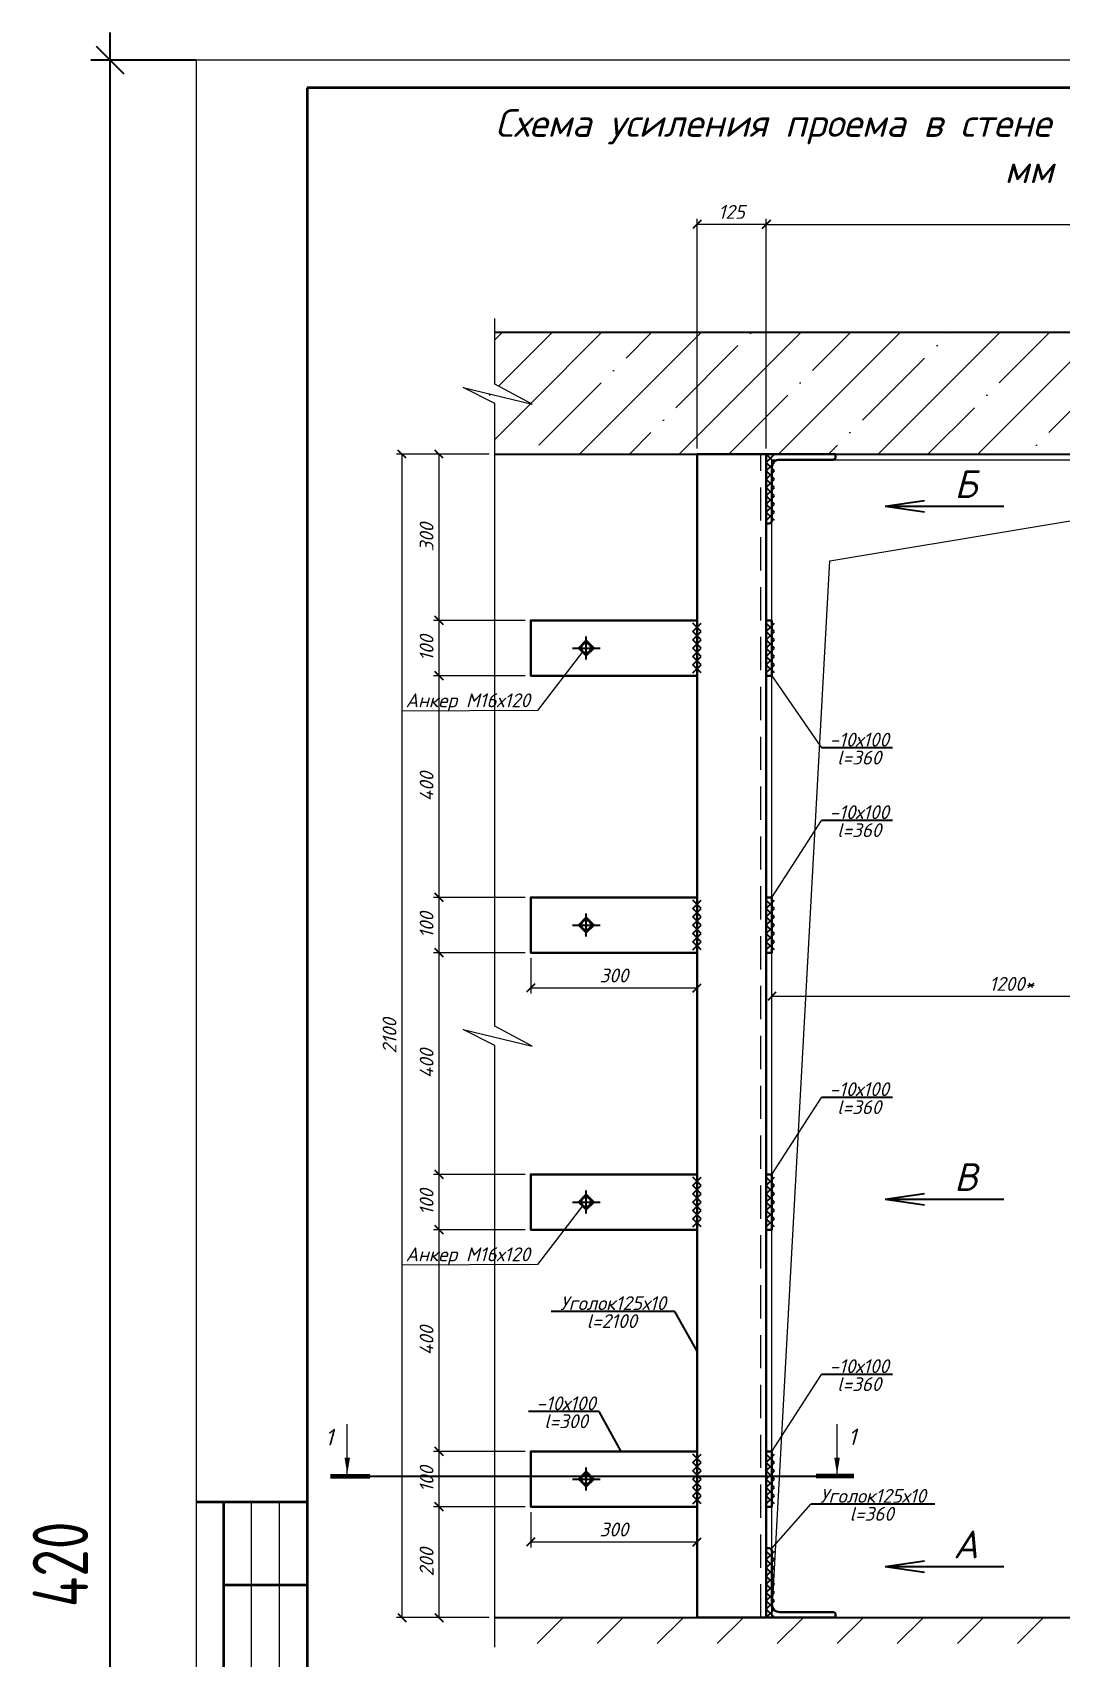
# Model space of a CAD drawing. Header units: millimetres. Extents: x 19346 to 188849, y 18183 to 1386204.
# Drawn here: x 117369 to 119224, y 27177 to 30110 of the extents above; entities that cross this region are included whole.
import ezdxf
from ezdxf.enums import TextEntityAlignment as Align

# ---------------------------------------------------------------- set-up
doc = ezdxf.new("R2010")
doc.units = ezdxf.units.MM
doc.linetypes.add('Пунктир 2мм', pattern=[3, 2, -1])
doc.layers.get('DEFPOINTS').update_dxf_attribs({"color": 1})
for name, color, linetype, lineweight in [('013', 7, 'Continuous', 13), ('030', 7, 'Continuous', 30), ('Размер', 140, 'Continuous', 13), ('Разрезы', 54, 'Continuous', 20)]:
    doc.layers.add(name, color=color, linetype=linetype, lineweight=lineweight)
doc.styles.add('10', font='isocpeui.ttf', dxfattribs={"height": 25})
doc.styles.add('100', font='isocpeui.ttf', dxfattribs={"height": 250})
doc.styles.add('GOST', font='isocpeur.TTF')
doc.styles.add('БДА100', font='romand.shx', dxfattribs={"width": 0.7})
doc.dimstyles.new('10', dxfattribs={"dimtxt": 37.5, "dimasz": 15, "dimexe": 10, "dimexo": 10, "dimgap": 10, "dimtad": 1, "dimtxsty": '10', "dimblk": 'OBLIQUE', "dimcen": 2.5, "dimadec": 0, "dimazin": 0, "dimtfac": 1, "dimtmove": 0, "dimatfit": 3, "dimfxl": 1, "dimlwd": 15, "dimlwe": 15, "dimarcsym": 0})
doc.dimstyles.new('БДА1', dxfattribs={"dimtxt": 2, "dimasz": 1, "dimexe": 0.7, "dimexo": 0, "dimgap": 0.8, "dimtad": 1, "dimdec": 0, "dimrnd": 1, "dimzin": 0, "dimdsep": 46, "dimtxsty": 'БДА100', "dimblk": 'OBLIQUE', "dimcen": 2, "dimdle": 1, "dimadec": 0, "dimazin": 0, "dimtfac": 1, "dimtdec": 0, "dimtmove": 1, "dimatfit": 3, "dimldrblk": 'NONE', "dimfxl": 0.7, "dimtolj": 1, "dimtzin": 0, "dimlwd": -1, "dimlwe": -1, "dimarcsym": 0})

# ---------------------------------------------------------------- blocks, each defined once
blk = doc.blocks.new('_OBLIQUE')
at = {"color": 0, "linetype": 'ByBlock'}
blk.add_line((-0.5, -0.5), (0.5, 0.5), dxfattribs=at)
blk = doc.blocks.new('*D18')
at = {"layer": 'DEFPOINTS', "color": 0, "transparency": 16777216}
for p, q in [((-15.52, -5), (-15.52, 425)), ((0, 420), (-19.02, 420)), ((0, 0), (-19.02, 0))]:
    blk.add_line(p, q, dxfattribs=at)
for p in [(-15.52, 420), (0, 420), (0, 0)]:
    blk.add_point(p, dxfattribs=at)
at = {"layer": 'DEFPOINTS', "color": 0, "transparency": 16777216, "xscale": 5, "yscale": 5, "zscale": 5}
for p, rotation in [((-15.52, 420), 90), ((-15.52, 0), 270)]:
    blk.add_blockref('_OBLIQUE', p, dxfattribs=dict(at, rotation=rotation))
at = {"layer": 'DEFPOINTS', "color": 0, "lineweight": 0, "transparency": 16777216, "insert": (-24.52, 148.5), "char_height": 10, "attachment_point": 5, "rotation": 90, "style": 'БДА100'}
blk.add_mtext('\\A1;420', dxfattribs=at)
blk = doc.blocks.new('_None')
blk = doc.blocks.new('*D212')
at = {"color": 0, "lineweight": 15, "ltscale": 100, "transparency": 16777216}
for p, q in [((118192.9, 29349.1), (118025.4, 29349.1)), ((118035.4, 27249.1), (118035.4, 29349.1)), ((118192.9, 27249.1), (118025.4, 27249.1))]:
    blk.add_line(p, q, dxfattribs=at)
at = {"layer": 'DEFPOINTS', "color": 0, "ltscale": 100, "transparency": 16777216}
for p in [(118035.4, 29349.1), (118202.9, 29349.1), (118202.9, 27249.1)]:
    blk.add_point(p, dxfattribs=at)
at = {"color": 0, "lineweight": 15, "ltscale": 100, "transparency": 16777216, "xscale": 15, "yscale": 15, "zscale": 15}
for p, rotation in [((118035.4, 29349.1), 90), ((118035.4, 27249.1), 270)]:
    blk.add_blockref('_OBLIQUE', p, dxfattribs=dict(at, rotation=rotation))
at = {"color": 0, "ltscale": 100, "transparency": 16777216, "insert": (118012.9, 28299.1), "char_height": 25, "attachment_point": 5, "rotation": 90, "style": '10'}
blk.add_mtext('2100', dxfattribs=at)
blk = doc.blocks.new('*D213')
at = {"color": 0, "lineweight": 15, "ltscale": 100, "transparency": 16777216}
for p, q in [((118692.8, 29359.1), (118692.8, 29773.9)), ((119912.8, 29359.1), (119912.8, 29773.9)), ((118692.8, 29763.9), (119912.8, 29763.9))]:
    blk.add_line(p, q, dxfattribs=at)
at = {"layer": 'DEFPOINTS', "color": 0, "ltscale": 100, "transparency": 16777216}
for p in [(119912.8, 29763.9), (118692.8, 29349.1), (119912.8, 29349.1)]:
    blk.add_point(p, dxfattribs=at)
at = {"color": 0, "lineweight": 15, "ltscale": 100, "transparency": 16777216, "xscale": 15, "yscale": 15, "zscale": 15, "rotation": 180}
blk.add_blockref('_OBLIQUE', (118692.8, 29763.9), dxfattribs=at)
at = {"color": 0, "lineweight": 15, "ltscale": 100, "transparency": 16777216, "xscale": 15, "yscale": 15, "zscale": 15}
blk.add_blockref('_OBLIQUE', (119912.8, 29763.9), dxfattribs=at)
at = {"color": 0, "ltscale": 100, "transparency": 16777216, "insert": (119302.8, 29786.4), "char_height": 25, "attachment_point": 5, "style": '10'}
blk.add_mtext('1220', dxfattribs=at)
blk = doc.blocks.new('*D236')
at = {"color": 0, "lineweight": 15, "ltscale": 100, "transparency": 16777216}
for p, q in [((118567.8, 29359.1), (118567.8, 29773.9)), ((118692.8, 29359.1), (118692.8, 29773.9)), ((118692.8, 29763.9), (118567.8, 29763.9))]:
    blk.add_line(p, q, dxfattribs=at)
at = {"layer": 'DEFPOINTS', "color": 0, "ltscale": 100, "transparency": 16777216}
for p in [(118567.8, 29763.9), (118567.8, 29349.1), (118692.8, 29349.1)]:
    blk.add_point(p, dxfattribs=at)
at = {"color": 0, "lineweight": 15, "ltscale": 100, "transparency": 16777216, "xscale": 15, "yscale": 15, "zscale": 15, "rotation": 180}
blk.add_blockref('_OBLIQUE', (118567.8, 29763.9), dxfattribs=at)
at = {"color": 0, "lineweight": 15, "ltscale": 100, "transparency": 16777216, "xscale": 15, "yscale": 15, "zscale": 15}
blk.add_blockref('_OBLIQUE', (118692.8, 29763.9), dxfattribs=at)
at = {"color": 0, "ltscale": 100, "transparency": 16777216, "insert": (118630.3, 29786.4), "char_height": 25, "attachment_point": 5, "style": '10'}
blk.add_mtext('125', dxfattribs=at)
blk = doc.blocks.new('*D232')
at = {"color": 0, "lineweight": 15, "ltscale": 100, "transparency": 16777216}
for p, q in [((118257.8, 27449.1), (118092.3, 27449.1)), ((118102.3, 27249.1), (118102.3, 27449.1)), ((118192.9, 27249.1), (118092.3, 27249.1))]:
    blk.add_line(p, q, dxfattribs=at)
at = {"layer": 'DEFPOINTS', "color": 0, "ltscale": 100, "transparency": 16777216}
for p in [(118102.3, 27449.1), (118267.8, 27449.1), (118202.9, 27249.1)]:
    blk.add_point(p, dxfattribs=at)
at = {"color": 0, "lineweight": 15, "ltscale": 100, "transparency": 16777216, "xscale": 15, "yscale": 15, "zscale": 15}
for p, rotation in [((118102.3, 27449.1), 90), ((118102.3, 27249.1), 270)]:
    blk.add_blockref('_OBLIQUE', p, dxfattribs=dict(at, rotation=rotation))
at = {"color": 0, "ltscale": 100, "transparency": 16777216, "insert": (118079.8, 27349.1), "char_height": 25, "attachment_point": 5, "rotation": 90, "style": '10'}
blk.add_mtext('200', dxfattribs=at)
blk = doc.blocks.new('*D233')
at = {"color": 0, "lineweight": 15, "ltscale": 100, "transparency": 16777216}
for p, q in [((118257.8, 27549.1), (118092.3, 27549.1)), ((118102.3, 27449.1), (118102.3, 27549.1)), ((118257.8, 27449.1), (118092.3, 27449.1))]:
    blk.add_line(p, q, dxfattribs=at)
at = {"layer": 'DEFPOINTS', "color": 0, "ltscale": 100, "transparency": 16777216}
for p in [(118102.3, 27549.1), (118267.8, 27549.1), (118267.8, 27449.1)]:
    blk.add_point(p, dxfattribs=at)
at = {"color": 0, "lineweight": 15, "ltscale": 100, "transparency": 16777216, "xscale": 15, "yscale": 15, "zscale": 15}
for p, rotation in [((118102.3, 27549.1), 90), ((118102.3, 27449.1), 270)]:
    blk.add_blockref('_OBLIQUE', p, dxfattribs=dict(at, rotation=rotation))
at = {"color": 0, "ltscale": 100, "transparency": 16777216, "insert": (118079.8, 27499.1), "char_height": 25, "attachment_point": 5, "rotation": 90, "style": '10'}
blk.add_mtext('100', dxfattribs=at)
blk = doc.blocks.new('*D234')
at = {"color": 0, "lineweight": 15, "ltscale": 100, "transparency": 16777216}
for p, q in [((118257.8, 27949.1), (118092.3, 27949.1)), ((118102.3, 27549.1), (118102.3, 27949.1)), ((118257.8, 27549.1), (118092.3, 27549.1))]:
    blk.add_line(p, q, dxfattribs=at)
at = {"layer": 'DEFPOINTS', "color": 0, "ltscale": 100, "transparency": 16777216}
for p in [(118102.3, 27949.1), (118267.8, 27949.1), (118267.8, 27549.1)]:
    blk.add_point(p, dxfattribs=at)
at = {"color": 0, "lineweight": 15, "ltscale": 100, "transparency": 16777216, "xscale": 15, "yscale": 15, "zscale": 15}
for p, rotation in [((118102.3, 27949.1), 90), ((118102.3, 27549.1), 270)]:
    blk.add_blockref('_OBLIQUE', p, dxfattribs=dict(at, rotation=rotation))
at = {"color": 0, "ltscale": 100, "transparency": 16777216, "insert": (118079.8, 27749.1), "char_height": 25, "attachment_point": 5, "rotation": 90, "style": '10'}
blk.add_mtext('400', dxfattribs=at)
blk = doc.blocks.new('*D235')
at = {"color": 0, "lineweight": 15, "ltscale": 100, "transparency": 16777216}
for p, q in [((118257.8, 28049.1), (118092.3, 28049.1)), ((118102.3, 27949.1), (118102.3, 28049.1)), ((118257.8, 27949.1), (118092.3, 27949.1))]:
    blk.add_line(p, q, dxfattribs=at)
at = {"layer": 'DEFPOINTS', "color": 0, "ltscale": 100, "transparency": 16777216}
for p in [(118102.3, 28049.1), (118267.8, 28049.1), (118267.8, 27949.1)]:
    blk.add_point(p, dxfattribs=at)
at = {"color": 0, "lineweight": 15, "ltscale": 100, "transparency": 16777216, "xscale": 15, "yscale": 15, "zscale": 15}
for p, rotation in [((118102.3, 28049.1), 90), ((118102.3, 27949.1), 270)]:
    blk.add_blockref('_OBLIQUE', p, dxfattribs=dict(at, rotation=rotation))
at = {"color": 0, "ltscale": 100, "transparency": 16777216, "insert": (118079.8, 27999.1), "char_height": 25, "attachment_point": 5, "rotation": 90, "style": '10'}
blk.add_mtext('100', dxfattribs=at)
blk = doc.blocks.new('*D239')
at = {"color": 0, "lineweight": 15, "ltscale": 100, "transparency": 16777216}
for p, q in [((118257.8, 28449.1), (118092.3, 28449.1)), ((118102.3, 28049.1), (118102.3, 28449.1)), ((118257.8, 28049.1), (118092.3, 28049.1))]:
    blk.add_line(p, q, dxfattribs=at)
at = {"layer": 'DEFPOINTS', "color": 0, "ltscale": 100, "transparency": 16777216}
for p in [(118102.3, 28449.1), (118267.8, 28449.1), (118267.8, 28049.1)]:
    blk.add_point(p, dxfattribs=at)
at = {"color": 0, "lineweight": 15, "ltscale": 100, "transparency": 16777216, "xscale": 15, "yscale": 15, "zscale": 15}
for p, rotation in [((118102.3, 28449.1), 90), ((118102.3, 28049.1), 270)]:
    blk.add_blockref('_OBLIQUE', p, dxfattribs=dict(at, rotation=rotation))
at = {"color": 0, "ltscale": 100, "transparency": 16777216, "insert": (118079.8, 28249.1), "char_height": 25, "attachment_point": 5, "rotation": 90, "style": '10'}
blk.add_mtext('400', dxfattribs=at)
blk = doc.blocks.new('*D240')
at = {"color": 0, "lineweight": 15, "ltscale": 100, "transparency": 16777216}
for p, q in [((118257.8, 28549.1), (118092.3, 28549.1)), ((118102.3, 28449.1), (118102.3, 28549.1)), ((118257.8, 28449.1), (118092.3, 28449.1))]:
    blk.add_line(p, q, dxfattribs=at)
at = {"layer": 'DEFPOINTS', "color": 0, "ltscale": 100, "transparency": 16777216}
for p in [(118102.3, 28549.1), (118267.8, 28549.1), (118267.8, 28449.1)]:
    blk.add_point(p, dxfattribs=at)
at = {"color": 0, "lineweight": 15, "ltscale": 100, "transparency": 16777216, "xscale": 15, "yscale": 15, "zscale": 15}
for p, rotation in [((118102.3, 28549.1), 90), ((118102.3, 28449.1), 270)]:
    blk.add_blockref('_OBLIQUE', p, dxfattribs=dict(at, rotation=rotation))
at = {"color": 0, "ltscale": 100, "transparency": 16777216, "insert": (118079.8, 28499.1), "char_height": 25, "attachment_point": 5, "rotation": 90, "style": '10'}
blk.add_mtext('100', dxfattribs=at)
blk = doc.blocks.new('*D241')
at = {"color": 0, "lineweight": 15, "ltscale": 100, "transparency": 16777216}
for p, q in [((118257.8, 28949.1), (118092.3, 28949.1)), ((118102.3, 28549.1), (118102.3, 28949.1)), ((118257.8, 28549.1), (118092.3, 28549.1))]:
    blk.add_line(p, q, dxfattribs=at)
at = {"layer": 'DEFPOINTS', "color": 0, "ltscale": 100, "transparency": 16777216}
for p in [(118102.3, 28949.1), (118267.8, 28949.1), (118267.8, 28549.1)]:
    blk.add_point(p, dxfattribs=at)
at = {"color": 0, "lineweight": 15, "ltscale": 100, "transparency": 16777216, "xscale": 15, "yscale": 15, "zscale": 15}
for p, rotation in [((118102.3, 28949.1), 90), ((118102.3, 28549.1), 270)]:
    blk.add_blockref('_OBLIQUE', p, dxfattribs=dict(at, rotation=rotation))
at = {"color": 0, "ltscale": 100, "transparency": 16777216, "insert": (118079.8, 28749.1), "char_height": 25, "attachment_point": 5, "rotation": 90, "style": '10'}
blk.add_mtext('400', dxfattribs=at)
blk = doc.blocks.new('*D242')
at = {"color": 0, "lineweight": 15, "ltscale": 100, "transparency": 16777216}
for p, q in [((118257.8, 29049.1), (118092.3, 29049.1)), ((118102.3, 28949.1), (118102.3, 29049.1)), ((118257.8, 28949.1), (118092.3, 28949.1))]:
    blk.add_line(p, q, dxfattribs=at)
at = {"layer": 'DEFPOINTS', "color": 0, "ltscale": 100, "transparency": 16777216}
for p in [(118102.3, 29049.1), (118267.8, 29049.1), (118267.8, 28949.1)]:
    blk.add_point(p, dxfattribs=at)
at = {"color": 0, "lineweight": 15, "ltscale": 100, "transparency": 16777216, "xscale": 15, "yscale": 15, "zscale": 15}
for p, rotation in [((118102.3, 29049.1), 90), ((118102.3, 28949.1), 270)]:
    blk.add_blockref('_OBLIQUE', p, dxfattribs=dict(at, rotation=rotation))
at = {"color": 0, "ltscale": 100, "transparency": 16777216, "insert": (118079.8, 28999.1), "char_height": 25, "attachment_point": 5, "rotation": 90, "style": '10'}
blk.add_mtext('100', dxfattribs=at)
blk = doc.blocks.new('*D243')
at = {"color": 0, "lineweight": 15, "ltscale": 100, "transparency": 16777216}
for p, q in [((118192.9, 29349.1), (118092.3, 29349.1)), ((118102.3, 29049.1), (118102.3, 29349.1)), ((118257.8, 29049.1), (118092.3, 29049.1))]:
    blk.add_line(p, q, dxfattribs=at)
at = {"layer": 'DEFPOINTS', "color": 0, "ltscale": 100, "transparency": 16777216}
for p in [(118102.3, 29349.1), (118202.9, 29349.1), (118267.8, 29049.1)]:
    blk.add_point(p, dxfattribs=at)
at = {"color": 0, "lineweight": 15, "ltscale": 100, "transparency": 16777216, "xscale": 15, "yscale": 15, "zscale": 15}
for p, rotation in [((118102.3, 29349.1), 90), ((118102.3, 29049.1), 270)]:
    blk.add_blockref('_OBLIQUE', p, dxfattribs=dict(at, rotation=rotation))
at = {"color": 0, "ltscale": 100, "transparency": 16777216, "insert": (118079.8, 29199.1), "char_height": 25, "attachment_point": 5, "rotation": 90, "style": '10'}
blk.add_mtext('300', dxfattribs=at)
blk = doc.blocks.new('*U174')
blk.add_lwpolyline([(-34.5, 90.5), (-29.1, 90.5, -0.414214), (-24.5, 85.9), (-24.5, -10.5, 0.414214), (-10.5, -24.5), (85.9, -24.5, -0.414214), (90.5, -29.1), (90.5, -34.5), (-34.5, -34.5)], format="xyb", close=True)
blk = doc.blocks.new('*D237')
at = {"color": 0, "lineweight": 15, "ltscale": 100, "transparency": 16777216}
for p, q in [((118702.8, 28276.4), (118702.8, 28380.4)), ((119902.8, 28370.4), (118702.8, 28370.4)), ((119902.8, 28276.4), (119902.8, 28380.4))]:
    blk.add_line(p, q, dxfattribs=at)
at = {"layer": 'DEFPOINTS', "color": 0, "ltscale": 100, "transparency": 16777216}
for p in [(118702.8, 28370.4), (118702.8, 28266.4), (119902.8, 28266.4)]:
    blk.add_point(p, dxfattribs=at)
at = {"color": 0, "lineweight": 15, "ltscale": 100, "transparency": 16777216, "xscale": 15, "yscale": 15, "zscale": 15, "rotation": 180}
blk.add_blockref('_OBLIQUE', (118702.8, 28370.4), dxfattribs=at)
at = {"color": 0, "lineweight": 15, "ltscale": 100, "transparency": 16777216, "xscale": 15, "yscale": 15, "zscale": 15}
blk.add_blockref('_OBLIQUE', (119902.8, 28370.4), dxfattribs=at)
at = {"color": 0, "ltscale": 100, "transparency": 16777216, "insert": (119135.7, 28392.9), "char_height": 25, "width": 61.42, "attachment_point": 5, "style": '10'}
blk.add_mtext('1200*', dxfattribs=at)
blk = doc.blocks.new('*U256')
at = {"layer": 'DEFPOINTS'}
blk.add_line((0, 0), (80.57, 0), dxfattribs=at)
at = {"layer": 'Разрезы', "color": 0, "lineweight": 60}
for p, q in [((-7.07, 0), (0, 0)), ((87.32, 0), (80.57, 0))]:
    blk.add_line(p, q, dxfattribs=at)
at = {"layer": 'Разрезы', "color": 0}
for p, q in [((-4.07, -0.35), (-4.07, -9.4)), ((84.32, -0.35), (84.32, -9.4))]:
    blk.add_line(p, q, dxfattribs=at)
for points in [[(-4.07, -0.35), (-3.57, -3.35), (-4.57, -3.35)], [(84.32, -0.35), (83.82, -3.35), (84.83, -3.35)]]:
    blk.add_solid(points, dxfattribs=at)
at = {"layer": 'Разрезы', "color": 0, "style": '100'}
for tag, p in [('1', (-7.34, -7.05)), ('2', (87.05, -7.11))]:
    blk.add_attdef(tag, text='', height=3, dxfattribs=at).set_placement(p, align=Align.MIDDLE_CENTER)
blk = doc.blocks.new('*D250')
at = {"color": 0, "lineweight": 15, "ltscale": 100, "transparency": 16777216}
for p, q in [((118267.8, 27439.1), (118267.8, 27375.6)), ((118567.8, 27439.1), (118567.8, 27375.6)), ((118267.8, 27385.6), (118567.8, 27385.6))]:
    blk.add_line(p, q, dxfattribs=at)
at = {"layer": 'DEFPOINTS', "color": 0, "ltscale": 100, "transparency": 16777216}
for p in [(118267.8, 27449.1), (118567.8, 27449.1), (118567.8, 27385.6)]:
    blk.add_point(p, dxfattribs=at)
at = {"color": 0, "lineweight": 15, "ltscale": 100, "transparency": 16777216, "xscale": 15, "yscale": 15, "zscale": 15, "rotation": 180}
blk.add_blockref('_OBLIQUE', (118267.8, 27385.6), dxfattribs=at)
at = {"color": 0, "lineweight": 15, "ltscale": 100, "transparency": 16777216, "xscale": 15, "yscale": 15, "zscale": 15}
blk.add_blockref('_OBLIQUE', (118567.8, 27385.6), dxfattribs=at)
at = {"color": 0, "ltscale": 100, "transparency": 16777216, "insert": (118417.8, 27408.1), "char_height": 25, "attachment_point": 5, "style": '10'}
blk.add_mtext('300', dxfattribs=at)
blk = doc.blocks.new('*D216')
at = {"color": 0, "lineweight": 15, "ltscale": 100, "transparency": 16777216}
for p, q in [((118267.8, 28439.1), (118267.8, 28375.6)), ((118567.8, 28439.1), (118567.8, 28375.6)), ((118267.8, 28385.6), (118567.8, 28385.6))]:
    blk.add_line(p, q, dxfattribs=at)
at = {"layer": 'DEFPOINTS', "color": 0, "ltscale": 100, "transparency": 16777216}
for p in [(118267.8, 28449.1), (118567.8, 28449.1), (118567.8, 28385.6)]:
    blk.add_point(p, dxfattribs=at)
at = {"color": 0, "lineweight": 15, "ltscale": 100, "transparency": 16777216, "xscale": 15, "yscale": 15, "zscale": 15, "rotation": 180}
blk.add_blockref('_OBLIQUE', (118267.8, 28385.6), dxfattribs=at)
at = {"color": 0, "lineweight": 15, "ltscale": 100, "transparency": 16777216, "xscale": 15, "yscale": 15, "zscale": 15}
blk.add_blockref('_OBLIQUE', (118567.8, 28385.6), dxfattribs=at)
at = {"color": 0, "ltscale": 100, "transparency": 16777216, "insert": (118417.8, 28408.1), "char_height": 25, "attachment_point": 5, "style": '10'}
blk.add_mtext('300', dxfattribs=at)
blk = doc.blocks.new('*U16')
at = {"color": 44, "lineweight": 20, "ltscale": 10}
for p, q in [((594, 420), (0, 420)), ((0, 420), (0, 0))]:
    blk.add_line(p, q, dxfattribs=at)
at = {"color": 137, "lineweight": 35, "ltscale": 10}
for p, q in [((589, 415), (20, 415)), ((20, 415), (20, 5)), ((0, 159.8), (20, 159.8)), ((5, 89.8), (5, 159.8)), ((5, 144.8), (20, 144.8))]:
    blk.add_line(p, q, dxfattribs=at)
at = {"color": 44, "lineweight": 13}
for p, q in [((10, 89.8), (10, 159.8)), ((15, 89.8), (15, 159.8))]:
    blk.add_line(p, q, dxfattribs=at)
at = {"color": 44, "lineweight": 13, "style": 'GOST', "oblique": 10, "width": 0.8}
for tag in ['ФОРМАТВЕРТ', 'ФОРМАТГОРИЗ']:
    blk.add_attdef(tag, (542.98, 1.6), '', height=2, dxfattribs=at)
at = {"layer": 'DEFPOINTS', "color": 251, "lineweight": 0}
dim = blk.add_linear_dim(base=(-15.52, 420), p1=(0, 0), p2=(0, 420), angle=90, dimstyle='БДА1', override={"dimscale": 5}, dxfattribs=at)
dim.commit()
dim.dimension.update_dxf_attribs({"geometry": '*D18', "text_midpoint": (-15.52, 148.5), "dimtype": 128})

msp = doc.modelspace()

# ---------------------------------------------------------------- hatches: boundary and pattern name
at = {"layer": '013', "ltscale": 100}
h = msp.add_hatch(dxfattribs=at)
h.set_pattern_fill('ANSI35', color=256, scale=20)
h.set_pattern_definition([(45, (8004.88, 0), (-89.80256, 89.80256), []), (45, (8094.69, 0), (-89.80256, 89.80256), [158.75, -31.75, 0, -31.75])])
h.paths.add_polyline_path([(120566.544, 29469.431), (120691.076, 29439.519), (120623.836, 29475.416), (120623.836, 29569.117), (118202.892, 29569.117), (118202.892, 29475.416), (118270.133, 29439.519), (118145.601, 29469.431), (118202.892, 29440.395), (118202.892, 29349.117), (120623.836, 29349.117), (120623.836, 29440.395)])

# ---------------------------------------------------------------- linework, layer by layer
at = {"ltscale": 100}
for p, q in [((118202.892, 29569.117), (120623.836, 29569.117)), ((118202.892, 29349.117), (120623.836, 29349.117)), ((118707.844, 29334.117), (118692.844, 29349.117)), ((118692.844, 29334.117), (118707.844, 29349.117)), ((118707.844, 29319.117), (118692.844, 29334.117)), ((118692.844, 29319.117), (118707.844, 29334.117)), ((118707.844, 29304.117), (118692.844, 29319.117)), ((118692.844, 29304.117), (118707.844, 29319.117)), ((118707.844, 29289.117), (118692.844, 29304.117)), ((118692.844, 29289.117), (118707.844, 29304.117)), ((118707.844, 29274.117), (118692.844, 29289.117)), ((118692.844, 29274.117), (118707.844, 29289.117)), ((118707.844, 29259.117), (118692.844, 29274.117)), ((118692.844, 29259.117), (118707.844, 29274.117)), ((118707.844, 29244.117), (118692.844, 29259.117)), ((118692.844, 29244.117), (118707.844, 29259.117)), ((118707.844, 29229.117), (118692.844, 29244.117)), ((118692.844, 29229.117), (118707.844, 29244.117)), ((118907.195, 29255.175), (118978.421, 29265.478)), ((118907.195, 29255.175), (119121.314, 29255.175)), ((118907.195, 29255.175), (118978.421, 29244.873)), ((118575.344, 29029.117), (118560.344, 29044.117)), ((118560.344, 29029.117), (118575.344, 29044.117)), ((118707.844, 29029.117), (118692.844, 29044.117)), ((118692.844, 29029.117), (118707.844, 29044.117)), ((118367.844, 28978.253), (118367.844, 29019.981)), ((118575.344, 29014.117), (118560.344, 29029.117)), ((118560.344, 29014.117), (118575.344, 29029.117)), ((118575.344, 28999.117), (118560.344, 29014.117)), ((118560.344, 28999.117), (118575.344, 29014.117)), ((118707.844, 29014.117), (118692.844, 29029.117)), ((118692.844, 29014.117), (118707.844, 29029.117)), ((118707.844, 28999.117), (118692.844, 29014.117)), ((118692.844, 28999.117), (118707.844, 29014.117)), ((118342.786, 28999.117), (118392.901, 28999.117)), ((118575.344, 28984.117), (118560.344, 28999.117)), ((118560.344, 28984.117), (118575.344, 28999.117)), ((118575.344, 28969.117), (118560.344, 28984.117)), ((118560.344, 28969.117), (118575.344, 28984.117)), ((118707.844, 28984.117), (118692.844, 28999.117)), ((118692.844, 28984.117), (118707.844, 28999.117)), ((118707.844, 28969.117), (118692.844, 28984.117)), ((118692.844, 28969.117), (118707.844, 28984.117)), ((118575.344, 28954.117), (118560.344, 28969.117)), ((118560.344, 28954.117), (118575.344, 28969.117)), ((118707.844, 28954.117), (118692.844, 28969.117)), ((118692.844, 28954.117), (118707.844, 28969.117)), ((118920.477, 28818.719), (118792.586, 28818.719)), ((118920.477, 28687.785), (118792.586, 28687.785)), ((118575.344, 28529.117), (118560.344, 28544.117)), ((118560.344, 28529.117), (118575.344, 28544.117)), ((118707.844, 28529.117), (118692.844, 28544.117)), ((118692.844, 28529.117), (118707.844, 28544.117)), ((118367.844, 28478.253), (118367.844, 28519.981)), ((118575.344, 28514.117), (118560.344, 28529.117)), ((118560.344, 28514.117), (118575.344, 28529.117)), ((118575.344, 28499.117), (118560.344, 28514.117)), ((118560.344, 28499.117), (118575.344, 28514.117)), ((118707.844, 28514.117), (118692.844, 28529.117)), ((118692.844, 28514.117), (118707.844, 28529.117)), ((118707.844, 28499.117), (118692.844, 28514.117)), ((118692.844, 28499.117), (118707.844, 28514.117)), ((118342.786, 28499.117), (118392.901, 28499.117)), ((118575.344, 28484.117), (118560.344, 28499.117)), ((118560.344, 28484.117), (118575.344, 28499.117)), ((118575.344, 28469.117), (118560.344, 28484.117)), ((118560.344, 28469.117), (118575.344, 28484.117)), ((118707.844, 28484.117), (118692.844, 28499.117)), ((118692.844, 28484.117), (118707.844, 28499.117)), ((118707.844, 28469.117), (118692.844, 28484.117)), ((118692.844, 28469.117), (118707.844, 28484.117)), ((118575.344, 28454.117), (118560.344, 28469.117)), ((118560.344, 28454.117), (118575.344, 28469.117)), ((118707.844, 28454.117), (118692.844, 28469.117)), ((118692.844, 28454.117), (118707.844, 28469.117)), ((118920.477, 28187.785), (118792.586, 28187.785)), ((118575.344, 28029.117), (118560.344, 28044.117)), ((118560.344, 28029.117), (118575.344, 28044.117)), ((118707.844, 28029.117), (118692.844, 28044.117)), ((118692.844, 28029.117), (118707.844, 28044.117)), ((118367.844, 27978.253), (118367.844, 28019.981)), ((118575.344, 28014.117), (118560.344, 28029.117)), ((118560.344, 28014.117), (118575.344, 28029.117)), ((118575.344, 27999.117), (118560.344, 28014.117)), ((118560.344, 27999.117), (118575.344, 28014.117)), ((118707.844, 28014.117), (118692.844, 28029.117)), ((118692.844, 28014.117), (118707.844, 28029.117)), ((118707.844, 27999.117), (118692.844, 28014.117)), ((118692.844, 27999.117), (118707.844, 28014.117)), ((118907.195, 28004.282), (118978.421, 28014.585)), ((118342.786, 27999.117), (118392.901, 27999.117)), ((118575.344, 27984.117), (118560.344, 27999.117)), ((118560.344, 27984.117), (118575.344, 27999.117)), ((118575.344, 27969.117), (118560.344, 27984.117)), ((118560.344, 27969.117), (118575.344, 27984.117)), ((118707.844, 27984.117), (118692.844, 27999.117)), ((118692.844, 27984.117), (118707.844, 27999.117)), ((118707.844, 27969.117), (118692.844, 27984.117)), ((118692.844, 27969.117), (118707.844, 27984.117)), ((118907.195, 28004.282), (119121.314, 28004.282)), ((118907.195, 28004.282), (118978.421, 27993.98)), ((118575.344, 27954.117), (118560.344, 27969.117)), ((118560.344, 27954.117), (118575.344, 27969.117)), ((118707.844, 27954.117), (118692.844, 27969.117)), ((118692.844, 27954.117), (118707.844, 27969.117)), ((118528.041, 27801.579), (118304.3, 27801.579)), ((118567.844, 27729.915), (118528.041, 27801.579)), ((118920.477, 27687.785), (118792.586, 27687.785)), ((118391.394, 27620.781), (118263.503, 27620.781)), ((118431.196, 27549.117), (118391.394, 27620.781)), ((118575.344, 27529.117), (118560.344, 27544.117)), ((118560.344, 27529.117), (118575.344, 27544.117)), ((118707.844, 27529.117), (118692.844, 27544.117)), ((118692.844, 27529.117), (118707.844, 27544.117)), ((118367.844, 27478.253), (118367.844, 27519.981)), ((118575.344, 27514.117), (118560.344, 27529.117)), ((118560.344, 27514.117), (118575.344, 27529.117)), ((118575.344, 27499.117), (118560.344, 27514.117)), ((118560.344, 27499.117), (118575.344, 27514.117)), ((118707.844, 27514.117), (118692.844, 27529.117)), ((118692.844, 27514.117), (118707.844, 27529.117)), ((118707.844, 27499.117), (118692.844, 27514.117)), ((118692.844, 27499.117), (118707.844, 27514.117)), ((118342.786, 27499.117), (118392.901, 27499.117)), ((118575.344, 27484.117), (118560.344, 27499.117)), ((118560.344, 27484.117), (118575.344, 27499.117)), ((118575.344, 27469.117), (118560.344, 27484.117)), ((118560.344, 27469.117), (118575.344, 27484.117)), ((118707.844, 27484.117), (118692.844, 27499.117)), ((118692.844, 27484.117), (118707.844, 27499.117)), ((118707.844, 27469.117), (118692.844, 27484.117)), ((118692.844, 27469.117), (118707.844, 27484.117)), ((118575.344, 27454.117), (118560.344, 27469.117)), ((118560.344, 27454.117), (118575.344, 27469.117)), ((118707.844, 27454.117), (118692.844, 27469.117)), ((118692.844, 27454.117), (118707.844, 27469.117)), ((118997.039, 27453.68), (118773.298, 27453.68)), ((118707.844, 27354.117), (118692.844, 27369.117)), ((118692.844, 27354.117), (118707.844, 27369.117)), ((118707.844, 27339.117), (118692.844, 27354.117)), ((118692.844, 27339.117), (118707.844, 27354.117)), ((118707.844, 27324.117), (118692.844, 27339.117)), ((118692.844, 27324.117), (118707.844, 27339.117)), ((118907.195, 27341.13), (118978.421, 27351.433)), ((118907.195, 27341.13), (119121.314, 27341.13)), ((118907.195, 27341.13), (118978.421, 27330.828)), ((118707.844, 27309.117), (118692.844, 27324.117)), ((118692.844, 27309.117), (118707.844, 27324.117)), ((118707.844, 27294.117), (118692.844, 27309.117)), ((118692.844, 27294.117), (118707.844, 27309.117)), ((118707.844, 27279.117), (118692.844, 27294.117)), ((118692.844, 27279.117), (118707.844, 27294.117)), ((118707.844, 27264.117), (118692.844, 27279.117)), ((118692.844, 27264.117), (118707.844, 27279.117)), ((118707.844, 27249.117), (118692.844, 27264.117)), ((118692.844, 27249.117), (118707.844, 27264.117)), ((118202.892, 27249.117), (120623.836, 27249.117))]:
    msp.add_line(p, q, dxfattribs=at)
at = {"layer": '013', "ltscale": 100}
for p, q in [((118702.844, 28949.117), (118792.586, 28818.719)), ((118702.844, 28549.117), (118792.586, 28687.785)), ((118702.844, 28049.117), (118792.586, 28187.785)), ((118702.844, 27549.117), (118792.586, 27687.785)), ((118701.496, 27372.77), (118773.298, 27453.68)), ((118279.192, 27202.197), (118326.433, 27249.117)), ((118387.539, 27202.197), (118434.78, 27249.117)), ((118495.886, 27202.197), (118543.127, 27249.117)), ((118604.232, 27202.197), (118651.473, 27249.117)), ((118712.579, 27202.197), (118759.82, 27249.117)), ((118820.926, 27202.197), (118868.167, 27249.117)), ((118929.272, 27202.197), (118976.513, 27249.117)), ((119037.619, 27202.197), (119084.86, 27249.117)), ((119145.966, 27202.197), (119193.207, 27249.117))]:
    msp.add_line(p, q, dxfattribs=at)
for points in [[(118202.892, 29316.732), (118202.892, 29440.395), (118145.601, 29469.431), (118270.133, 29439.519), (118202.892, 29475.416), (118202.892, 29593.871)], [(118202.892, 27195.842), (118202.892, 28281.637), (118145.601, 28310.673), (118270.133, 28280.761), (118202.892, 28316.658), (118202.892, 29349.117)], [(118702.844, 27249.117), (118807.312, 29156.359), (119902.844, 29339.117)], [(118361.094, 28992.367), (118279.766, 28886.325), (118035.117, 28885.112)], [(118361.094, 27992.367), (118279.766, 27886.325), (118035.117, 27885.112)]]:
    msp.add_lwpolyline(points, dxfattribs=at)
at = {"layer": '013', "linetype": 'Пунктир 2мм', "ltscale": 30}
msp.add_lwpolyline([(118682.844, 27249.117), (118682.844, 29349.117)], dxfattribs=at)
at = {"layer": '013', "ltscale": 100}
msp.add_lwpolyline([(118702.844, 29339.117), (119902.844, 29339.117), (119902.844, 27249.117), (118702.844, 27249.117)], close=True, dxfattribs=at)
at = {"layer": '030', "ltscale": 100}
for p, q in [((118567.844, 29349.117), (118692.844, 29349.117)), ((118567.844, 27249.117), (118692.844, 27249.117))]:
    msp.add_line(p, q, dxfattribs=at)
for points in [[(118567.844, 27249.117), (118567.844, 29349.117)], [(118692.844, 27249.117), (118692.844, 29349.117)], [(118567.844, 29049.117), (118267.844, 29049.117), (118267.844, 28949.117), (118567.844, 28949.117), (118567.844, 29049.117)], [(118702.844, 29049.117), (118702.844, 28949.117), (118692.844, 28949.117), (118692.844, 29049.117), (118702.844, 29049.117)], [(118354.344, 28999.117), (118367.844, 29012.617), (118381.344, 28999.117), (118367.844, 28985.617), (118354.344, 28999.117)], [(118567.844, 28549.117), (118267.844, 28549.117), (118267.844, 28449.117), (118567.844, 28449.117), (118567.844, 28549.117)], [(118702.844, 28549.117), (118702.844, 28449.117), (118692.844, 28449.117), (118692.844, 28549.117), (118702.844, 28549.117)], [(118354.344, 28499.117), (118367.844, 28512.617), (118381.344, 28499.117), (118367.844, 28485.617), (118354.344, 28499.117)], [(118567.844, 28049.117), (118267.844, 28049.117), (118267.844, 27949.117), (118567.844, 27949.117), (118567.844, 28049.117)], [(118702.844, 28049.117), (118702.844, 27949.117), (118692.844, 27949.117), (118692.844, 28049.117), (118702.844, 28049.117)], [(118354.344, 27999.117), (118367.844, 28012.617), (118381.344, 27999.117), (118367.844, 27985.617), (118354.344, 27999.117)], [(118567.844, 27549.117), (118267.844, 27549.117), (118267.844, 27449.117), (118567.844, 27449.117), (118567.844, 27549.117)], [(118702.844, 27549.117), (118702.844, 27449.117), (118692.844, 27449.117), (118692.844, 27549.117), (118702.844, 27549.117)], [(118354.344, 27499.117), (118367.844, 27512.617), (118381.344, 27499.117), (118367.844, 27485.617), (118354.344, 27499.117)]]:
    msp.add_lwpolyline(points, dxfattribs=at)
for centre in [(118367.844, 28999.117), (118367.844, 28499.117), (118367.844, 27999.117), (118367.844, 27499.117)]:
    msp.add_circle(centre, 9, dxfattribs=at)

# ---------------------------------------------------------------- block references
at = {"xscale": 10, "yscale": 10, "zscale": 10}
msp.add_blockref('*U16', (117664.063, 25860.225), dxfattribs=at)
at = {"layer": '030', "rotation": 270}
msp.add_blockref('*U174', (118727.344, 29314.617), dxfattribs=at)
at = {"layer": '030'}
msp.add_blockref('*U174', (118727.344, 27283.617), dxfattribs=at)
at = {"layer": 'Размер'}
ref = msp.add_blockref('*U256', (117977.3, 27504.346), dxfattribs=dict(at, xscale=-10, yscale=10, zscale=10, rotation=180))
ref.add_attrib('1', '1', dxfattribs={"layer": 'Разрезы', "color": 0, "height": 30, "style": '100'}).set_placement((117903.927, 27574.874), align=Align.MIDDLE_CENTER)
ref.add_attrib('2', '1', dxfattribs={"layer": 'Разрезы', "color": 0, "height": 30, "style": '100'}).set_placement((118847.843, 27575.398), align=Align.MIDDLE_CENTER)

# ---------------------------------------------------------------- texts
at = {"color": 0, "lineweight": 9, "char_height": 50, "attachment_point": 5, "style": '10'}
for s, insert, width in [('\\pxi1.23419;Схема усиления проема в стене 360мм высотой 2090 и шириной до 1200 мм в подвале', (119341.936, 29901.229), 2395.44136), ('\\pxi1.23419; Б', (119005.939, 29295.026), 295.72287), ('\\pxi1.23419; В', (119005.939, 28044.133), 295.72287), ('\\pxi1.23419; А', (119005.939, 27380.981), 295.72287)]:
    msp.add_mtext(s, dxfattribs=dict(at, insert=insert, width=width))
at = {"ltscale": 100, "char_height": 25, "attachment_point": 5, "style": '10'}
for s, insert in [('Анкер М16х120', (118154.265, 28901.362)), ('-10х100', (118860.578, 28833.755)), ('l=360', (118860.578, 28801.381)), ('-10х100', (118860.578, 28702.821)), ('l=360', (118860.578, 28670.447)), ('-10х100', (118860.578, 28202.821)), ('l=360', (118860.578, 28170.447)), ('Анкер М16х120', (118154.265, 27901.362)), ('Уголок125х10', (118416.491, 27816.616)), ('l=2100', (118414.083, 27784.241)), ('-10х100', (118860.578, 27702.821)), ('l=360', (118860.578, 27670.447)), ('-10х100', (118331.495, 27635.818)), ('l=300', (118331.495, 27603.443)), ('Уголок125х10', (118885.489, 27468.717)), ('l=360', (118883.082, 27436.342))]:
    msp.add_mtext(s, dxfattribs=dict(at, insert=insert))

# ---------------------------------------------------------------- dimensions: what is measured, and where the dimension line sits
at = {"ltscale": 100}
for base, p1, p2, picture, middle in [((118567.844, 29763.918), (118692.844, 29349.117), (118567.844, 29349.117), '*D236', (118630.344, 29786.418)), ((119912.844, 29763.918), (118692.844, 29349.117), (119912.844, 29349.117), '*D213', (119302.844, 29786.418)), ((118567.844, 28385.585), (118267.844, 28449.117), (118567.844, 28449.117), '*D216', (118417.844, 28408.085)), ((118567.844, 27385.585), (118267.844, 27449.117), (118567.844, 27449.117), '*D250', (118417.844, 27408.085))]:
    dim = msp.add_linear_dim(base=base, p1=p1, p2=p2, dimstyle='10', dxfattribs=at)
    dim.commit()
    dim.dimension.update_dxf_attribs({"geometry": picture, "text_midpoint": middle})
for base, p2, picture, middle in [((118035.426, 29349.117), (118202.892, 29349.117), '*D212', (118012.926, 28299.117)), ((118102.339, 27449.117), (118267.844, 27449.117), '*D232', (118079.839, 27349.117))]:
    dim = msp.add_linear_dim(base=base, p1=(118202.892, 27249.117), p2=p2, angle=90, dimstyle='10', dxfattribs=at)
    dim.commit()
    dim.dimension.update_dxf_attribs({"geometry": picture, "text_midpoint": middle})
for base, p1, p2, picture, middle in [((118102.339, 29349.117), (118267.844, 29049.117), (118202.892, 29349.117), '*D243', (118079.839, 29199.117)), ((118102.339, 29049.117), (118267.844, 28949.117), (118267.844, 29049.117), '*D242', (118079.839, 28999.117)), ((118102.339, 28949.117), (118267.844, 28549.117), (118267.844, 28949.117), '*D241', (118079.839, 28749.117)), ((118102.339, 28549.117), (118267.844, 28449.117), (118267.844, 28549.117), '*D240', (118079.839, 28499.117)), ((118102.339, 28449.117), (118267.844, 28049.117), (118267.844, 28449.117), '*D239', (118079.839, 28249.117)), ((118102.339, 28049.117), (118267.844, 27949.117), (118267.844, 28049.117), '*D235', (118079.839, 27999.117)), ((118102.339, 27949.117), (118267.844, 27549.117), (118267.844, 27949.117), '*D234', (118079.839, 27749.117)), ((118102.339, 27549.117), (118267.844, 27449.117), (118267.844, 27549.117), '*D233', (118079.839, 27499.117))]:
    dim = msp.add_linear_dim(base=base, p1=p1, p2=p2, angle=90, dimstyle='10', override={"dimtmove": 1}, dxfattribs=at)
    dim.commit()
    dim.dimension.update_dxf_attribs({"geometry": picture, "text_midpoint": middle})
dim = msp.add_linear_dim(base=(118702.844, 28370.447), p1=(119902.844, 28266.385), p2=(118702.844, 28266.385), text='1200*', dimstyle='10', dxfattribs=at)
dim.commit()
dim.dimension.update_dxf_attribs({"geometry": '*D237', "text_midpoint": (119135.653, 28370.447), "dimtype": 160})

doc.saveas('drawing.dxf')
